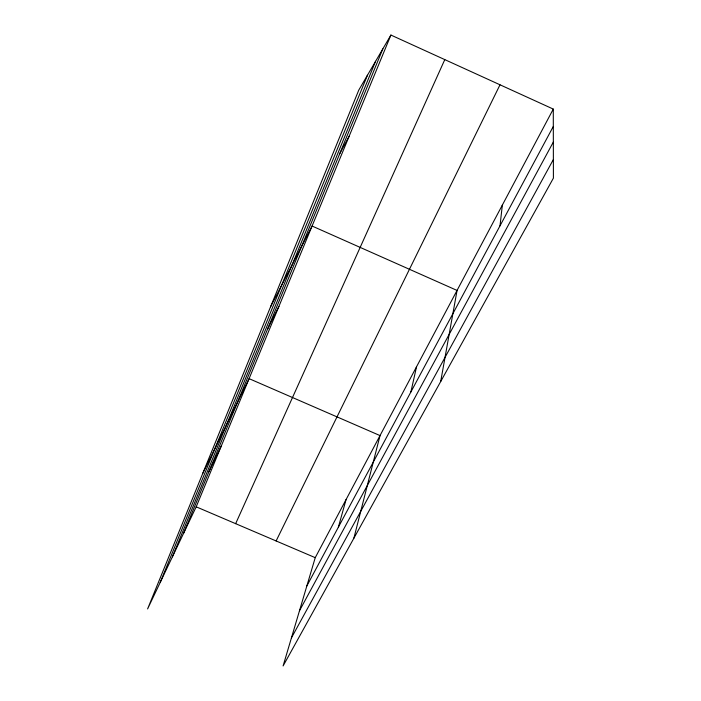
<?xml version="1.0" encoding="UTF-8"?>
<svg xmlns="http://www.w3.org/2000/svg" width="701" height="701" viewBox="0 0 701 701"><rect width="100%" height="100%" fill="white"/><g stroke="black" fill="none" stroke-linecap="round" stroke-linejoin="round"><path stroke-width="1.05" d="M500.006 225.801L502.345 205.078M440.692 381.537L457.052 290.433L312.085 226.037L270.56 306.836M410.891 391.955L416.517 366.825M353.882 538.202L380.021 435.584L249.1 378.654L202.773 473.377M338.373 527.17L346.049 499.611M553.282 109.084L315.24 557.663L283.099 665.95L553.404 178.124L553.282 109.084L390.913 35.05L358.781 90.087L147.596 608.932L196.201 506.823L390.913 35.05M160.196 582.461L367.447 75.252M172.385 556.848L375.596 61.285M183.513 533.47L382.851 48.86M235.641 523.673L444.793 59.62M208.951 471.624L221.35 445.889M276.115 540.953L500.006 84.795M267.537 329.19L278.928 306.381M306.845 585.948L553.317 126.425M339.652 153.869L349.168 136.196M299.485 610.746L553.343 142.023M291.423 637.892L553.369 159.53M196.201 506.823L315.24 557.663"/></g></svg>
